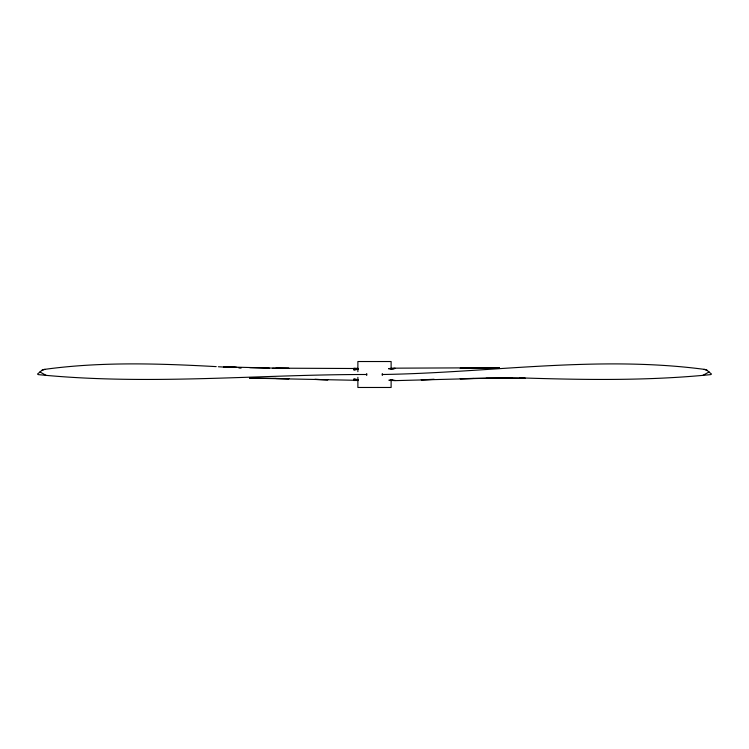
<?xml version="1.0" encoding="UTF-8"?>
<svg xmlns="http://www.w3.org/2000/svg" width="749" height="749" viewBox="0 0 749 749"><rect width="100%" height="100%" fill="white"/><g stroke="black" fill="none" stroke-linecap="round" stroke-linejoin="round"><path stroke-width="1.12" d="M366.71 375.455L366.71 373.545M382.29 375.455L382.29 373.545M366.71 374.5C257.281 374.416 147.6 385.585 38.358 374.622L37.497 374.069L42.506 369.912A6.217 2.05 0 0 1 44.931 369.332C101.677 361.57 159.181 363.508 216.199 366.617M519.825 377.861C583.415 379.893 647.239 380.979 710.642 374.622L711.503 374.069L706.494 369.912A6.217 2.05 0 0 0 704.069 369.332C597.047 355.232 489.5 372.852 382.29 374.5M702.955 375.315L709.144 371.944M41.42 370.53L44.931 369.332M358.059 369.276L353.734 369.903L358.059 369.304M388.778 368.695L395.266 368.162L499.274 367.74L473.143 368.321L499.274 367.675M390.941 380.267L393.103 380.108M358.059 380.342L249.726 378.123M388.778 368.808L395.266 368.377L389.864 368.424M392.027 380.099L389.864 380.192L395.266 380.473L389.864 380.492M358.059 368.808L353.734 368.967L358.059 368.677L353.734 368.377L358.059 368.414M512.25 377.992L525.236 378.245L486.129 378.254L395.266 380.632L388.778 380.192M486.129 378.254L512.25 378.161L473.143 378.339M358.059 380.492L353.734 380.473L358.059 380.239L353.734 379.958L358.059 380.146M249.726 378.189L275.857 378.339M235.663 367.403L223.764 366.86L275.857 368.171L358.059 368.517M249.726 367.675L269.368 368.152M272.608 368.236L275.857 368.321M223.764 366.86L236.75 367.291M390.941 368.808L393.103 368.882M218.362 366.748L229.175 367.385M238.912 367.974L241.075 368.115M390.941 368.677L394.189 368.892M358.059 379.687L353.734 379.078L358.059 379.715M704.069 369.332L707.58 370.53M39.856 371.944L46.045 375.315M391.118 369.426L391.118 361.524L357.882 361.524L357.882 371.682M391.118 379.574L391.118 387.476L357.882 387.476L357.882 377.318M434.205 379.378L421.228 379.752L434.205 379.415M473.143 378.432L460.167 378.704L473.143 378.488M473.143 368.171L460.167 368.321L473.143 368.227M288.833 368.311L275.857 368.227L288.833 368.321M288.833 378.704L275.857 378.488L288.833 378.713M327.772 379.752L314.795 379.415L327.772 379.771"/></g></svg>
